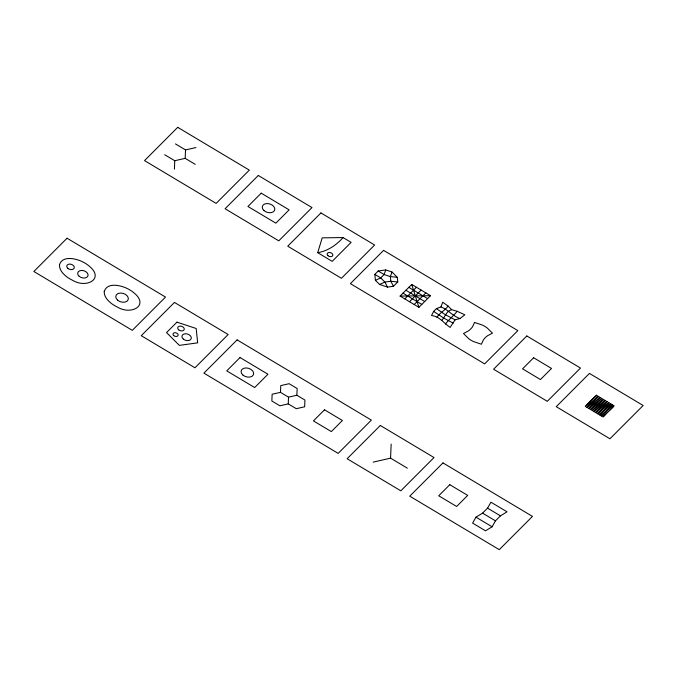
<?xml version="1.0" encoding="UTF-8"?>
<svg xmlns="http://www.w3.org/2000/svg" width="677" height="677" viewBox="0 0 677 677"><rect width="100%" height="100%" fill="white"/><g stroke="black" fill="none" stroke-linecap="round" stroke-linejoin="round"><path stroke-width="1.02" d="M174.404 169.148L174.759 160.737L164.689 154.72M195.255 164.359L185.185 158.342L185.54 149.93L175.47 143.913M280.473 392.347L280.76 385.611L289.104 383.698L297.161 388.513L296.873 395.241L304.929 400.056L304.642 406.784L296.298 408.696L288.25 403.89L279.906 405.802L271.849 400.987L272.137 394.259L280.473 392.347L288.529 397.154L296.873 395.241M288.25 403.89L288.529 397.154M407.351 468.171L390.57 458.143L391.162 444.12M317.699 252.682L322.21 237.847L343.061 237.568L351.118 242.383L332.195 261.347L317.699 252.682C327.693 251.065 336.461 245.049 343.061 237.568M385.763 269.954L384.113 274.532L380.728 277.925L375.422 280.32L374.813 274.38L378.189 270.995L385.763 269.954L392.008 272.019L397.297 277.299L397.771 281.962L393.472 286.278L387.523 287.099L379.577 284.475L375.422 280.32M392.008 272.019L390.358 276.597L390.832 281.26L393.472 286.278M436.411 308.636L440.947 306.918L442.716 302.213L448.089 306.072L451.652 309.66L457.161 311.302L464.862 314.788L459.895 318.571L455.113 319.815L445.204 314.619L436.411 308.636L433.644 311.412L431.52 315.516C439.585 316.345 443.909 323.301 450.112 327.397L455.113 319.815M475.982 517.16L472.614 523.109L485.502 530.819L492.094 526.791L495.462 520.833L500.447 515.849L507.039 511.82L490.927 502.19L487.558 508.139L482.574 513.132L475.982 517.16L492.094 526.791M448.089 306.072C445.026 310.472 440.042 312.613 437.003 317.183M445.458 324.055C448.978 319.332 453.438 315.922 457.161 311.302M400.107 296.094L411.734 284.45L430.53 295.688L418.911 307.333L400.107 296.094L430.53 295.688M404.812 298.904L416.431 287.26M409.509 301.714L421.128 290.069M414.206 304.523L425.833 292.879M441.954 320.145C445.229 316.65 446.245 311.132 451.652 309.66M587.001 407.351L598.07 396.265M588.795 408.426L599.864 397.331M590.581 409.492L601.65 398.406M592.375 410.567L603.444 399.472M594.161 411.633L605.23 400.547M595.955 412.708L607.024 401.613M597.74 413.774L608.809 402.68M599.534 414.84L610.603 403.754M601.32 415.915L612.389 404.821M379.577 284.475L384.883 282.081L390.832 281.26L397.771 281.962M185.54 149.93L195.966 147.544M174.759 160.737L185.185 158.342M373.188 462.129L390.57 458.143M397.297 277.299L390.358 276.597L384.113 274.532L378.189 270.995M440.947 306.918C447.946 309.651 452.71 316.007 459.895 318.571M595.176 396.307L613.074 407.004M594.067 397.416L611.966 408.113M408.823 287.361L427.619 298.599M592.959 398.525L610.857 409.221M591.85 399.633L609.757 410.33M405.921 290.272L424.716 301.51M590.75 400.742L608.648 411.438M589.642 401.85L607.54 412.547M374.813 274.38L380.728 277.925L384.883 282.081L387.523 287.099M588.533 402.959L606.431 413.655M433.644 311.412L443.917 318.182L453.226 323.115M403.018 293.183L421.813 304.422M587.424 404.067L605.331 414.764M586.316 405.176L604.222 415.873M487.558 508.139L500.447 515.849M482.574 513.132L495.462 520.833M411.734 284.45L418.911 307.333M59.474 264.817C59.161 269.852 63.063 273.914 66.752 276.791A24.821 16.959 16.9 0 0 72.617 280.295C86.394 288.944 106.044 278.475 87.849 265.029A24.821 16.959 16.9 0 0 81.993 261.525C75.35 258.377 62.267 255.474 59.474 264.817M104.224 291.559C103.911 296.594 107.812 300.656 111.502 303.541A24.821 16.959 16.9 0 0 117.366 307.045C131.143 315.694 150.793 305.225 132.607 291.779A24.821 16.959 16.9 0 0 126.743 288.275C120.1 285.127 107.017 282.224 104.224 291.559M474.552 322.447L472.538 326.771A28.925 19.76 16.9 0 1 468.391 330.926L463.491 333.533L468.907 338.847A21.639 14.784 16.9 0 0 473.375 341.521L481.389 344.229L483.403 339.905A28.925 19.76 16.9 0 1 487.558 335.741L492.458 333.143L487.042 327.829A21.639 14.784 16.9 0 0 482.566 325.155L474.552 322.447M67.057 238.228L33.85 271.494L132.303 330.342L165.51 297.076L67.057 238.228M177.729 127.335L144.531 160.601L216.132 203.396L249.331 170.13L177.729 127.335M258.284 175.478L225.077 208.744L278.78 240.843L311.987 207.577L258.284 175.478M261.212 193.165L247.926 206.468L275.852 223.156L289.138 209.853L261.212 193.165M174.454 302.424L141.256 335.69L194.959 367.789L228.157 334.514L174.454 302.424M176.959 322.15L166.55 332.576L179.346 345.372L197.659 342.85L196.186 328.497L176.959 322.15M320.94 212.925L287.733 246.191L341.436 278.289L374.635 245.023L320.94 212.925M237.111 339.871L203.904 373.137L338.161 453.378L371.368 420.112L237.111 339.871M240.039 357.549L226.753 370.861L254.679 387.549L267.965 374.237L240.039 357.549M383.588 250.372L350.39 283.638L484.639 363.879L517.846 330.613L383.588 250.372M324.495 409.797L313.426 420.891L331.332 431.587L342.401 420.502L324.495 409.797M380.313 425.461L347.115 458.727L400.818 490.825L434.016 457.55L380.313 425.461M526.799 335.961L493.592 369.227L547.295 401.326L580.494 368.06L526.799 335.961M533.628 357.752L522.559 368.838L540.458 379.535L551.527 368.449L533.628 357.752M442.97 462.907L409.763 496.173L499.271 549.665L532.469 516.399L442.97 462.907M449.799 484.69L438.738 495.784L456.637 506.481L467.705 495.395L449.799 484.69M589.447 373.408L556.249 406.674L609.943 438.772L643.15 405.506L589.447 373.408M596.285 395.199L585.216 406.285L603.114 416.981L614.183 405.895L596.285 395.199M327.973 255.703A2.911 1.989 16.9 0 0 332.737 255.551A2.911 1.989 16.9 0 0 329.276 252.504A2.911 1.989 16.9 0 0 327.973 255.703M264.013 210.606A6.457 4.417 16.9 0 0 274.608 210.327A6.457 4.417 16.9 0 0 266.983 203.54A6.457 4.417 16.9 0 0 264.013 210.606M242.84 374.999A6.457 4.417 16.9 0 0 253.435 374.719A6.457 4.417 16.9 0 0 245.81 367.933A6.457 4.417 16.9 0 0 242.84 374.999M173.718 335.597A2.649 1.811 16.9 0 0 178.059 335.479A2.649 1.811 16.9 0 0 174.928 332.703A2.649 1.811 16.9 0 0 173.718 335.597M178.635 329.801A3.368 2.302 16.9 0 0 184.152 329.648A3.368 2.302 16.9 0 0 180.167 326.111A3.368 2.302 16.9 0 0 178.635 329.801M183.391 339.143A4.815 3.292 16.9 0 0 191.202 338.678A4.815 3.292 16.9 0 0 185.27 333.761A4.815 3.292 16.9 0 0 183.391 339.143M67.81 268.329A3.876 2.649 16.9 0 0 74.165 268.16A3.876 2.649 16.9 0 0 69.587 264.089A3.876 2.649 16.9 0 0 67.81 268.329M79.141 276.258A5.331 3.639 16.9 0 0 87.892 276.03A5.331 3.639 16.9 0 0 81.595 270.428A5.331 3.639 16.9 0 0 79.141 276.258M117.561 300.131A6.457 4.417 16.9 0 0 128.139 299.801A6.457 4.417 16.9 0 0 120.455 293.039A6.457 4.417 16.9 0 0 117.561 300.131"/></g></svg>
